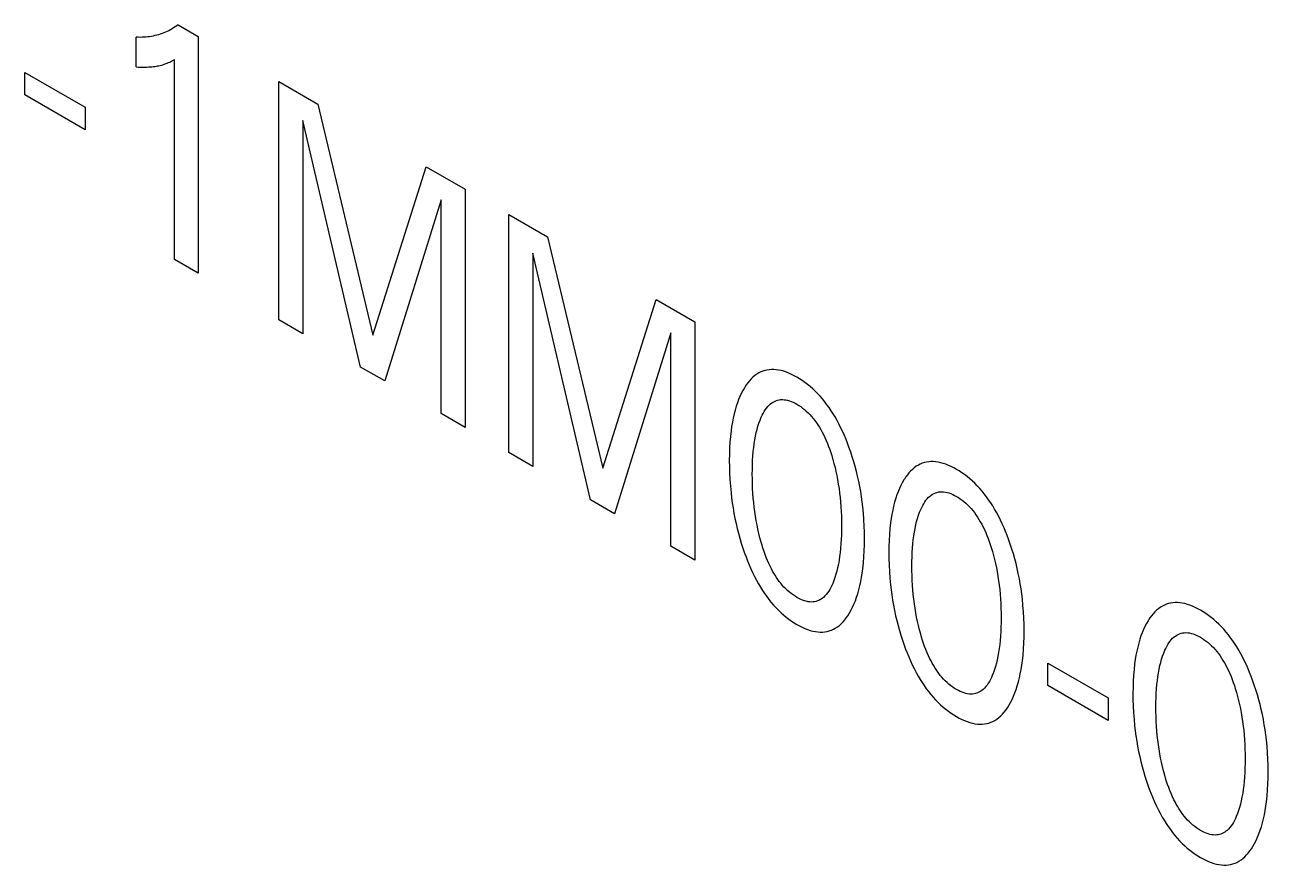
# Model space of a CAD drawing. Extents: x 0 to 420, y 0 to 297.
# Drawn here: x 166.68 to 173.93, y 131.8 to 136.7 of the extents above; entities that cross this region are included whole.
import ezdxf

# ---------------------------------------------------------------- set-up
doc = ezdxf.new("R2010")
doc.units = 0
doc.header["$LTSCALE"] = 23.1
doc.layers.add('40000_ISO', color=7, linetype='CONTINUOUS')

msp = doc.modelspace()

# ---------------------------------------------------------------- linework, layer by layer
at = {"layer": '40000_ISO', "color": 7, "linetype": 'CONTINUOUS'}
for p, q in [((167.4793, 136.6445), (167.4693, 136.641)), ((167.4892, 136.6482), (167.4793, 136.6445)), ((167.4989, 136.6522), (167.4892, 136.6482)), ((167.5088, 136.6566), (167.4989, 136.6522)), ((167.5186, 136.6613), (167.5088, 136.6566)), ((167.5282, 136.6663), (167.5186, 136.6613)), ((167.5376, 136.6715), (167.5282, 136.6663)), ((167.5469, 136.677), (167.5376, 136.6715)), ((167.556, 136.6828), (167.5469, 136.677)), ((167.565, 136.6889), (167.556, 136.6828)), ((167.5737, 136.6952), (167.565, 136.6889)), ((167.5737, 136.6952), (167.6896, 136.6283)), ((167.329, 136.4499), (167.329, 136.6231)), ((167.3404, 136.6226), (167.329, 136.6231)), ((167.3518, 136.6225), (167.3404, 136.6226)), ((167.363, 136.6227), (167.3518, 136.6225)), ((167.3741, 136.6232), (167.363, 136.6227)), ((167.3851, 136.624), (167.3741, 136.6232)), ((167.3959, 136.6251), (167.3851, 136.624)), ((167.4067, 136.6264), (167.3959, 136.6251)), ((167.4173, 136.6281), (167.4067, 136.6264)), ((167.428, 136.6301), (167.4173, 136.6281)), ((167.4385, 136.6324), (167.428, 136.6301)), ((167.4489, 136.635), (167.4385, 136.6324)), ((167.4592, 136.6379), (167.4489, 136.635)), ((167.4693, 136.641), (167.4592, 136.6379)), ((167.6896, 136.6283), (167.6896, 135.2481)), ((167.329, 136.4499), (167.3417, 136.4494)), ((167.3417, 136.4494), (167.3543, 136.4491)), ((167.3543, 136.4491), (167.3668, 136.449)), ((167.3668, 136.449), (167.3793, 136.4491)), ((167.3793, 136.4491), (167.3917, 136.4494)), ((167.3917, 136.4494), (167.4009, 136.4499)), ((167.4009, 136.4499), (167.4101, 136.4504)), ((167.4101, 136.4504), (167.4191, 136.4512)), ((167.4191, 136.4512), (167.4281, 136.4521)), ((167.4281, 136.4521), (167.437, 136.4533)), ((167.437, 136.4533), (167.4458, 136.4546)), ((167.4458, 136.4546), (167.4536, 136.456)), ((167.4536, 136.456), (167.4613, 136.4575)), ((167.4613, 136.4575), (167.4689, 136.4592)), ((167.4689, 136.4592), (167.4764, 136.4611)), ((167.4764, 136.4611), (167.4838, 136.4632)), ((167.4838, 136.4632), (167.4912, 136.4655)), ((167.4912, 136.4655), (167.4976, 136.4676)), ((167.4976, 136.4676), (167.504, 136.4699)), ((167.504, 136.4699), (167.5103, 136.4724)), ((167.5103, 136.4724), (167.5172, 136.4753)), ((167.5172, 136.4753), (167.524, 136.4783)), ((167.524, 136.4783), (167.5308, 136.4815)), ((167.5308, 136.4815), (167.5382, 136.4852)), ((167.5382, 136.4852), (167.5455, 136.489)), ((167.5455, 136.489), (167.5527, 136.4929)), ((167.5527, 135.3272), (167.5527, 136.4929)), ((166.6801, 136.2874), (166.6801, 136.4182)), ((166.6801, 136.4182), (167.0321, 136.215)), ((168.1603, 134.9764), (168.1603, 136.3644)), ((168.1603, 136.3644), (168.387, 136.2336)), ((167.0321, 136.0842), (166.6801, 136.2874)), ((167.0321, 136.215), (167.0321, 136.0842)), ((168.387, 136.2336), (168.7078, 134.8866)), ((168.6368, 134.7013), (168.3001, 136.1382)), ((168.3001, 136.1382), (168.3001, 134.8957)), ((168.7078, 134.8866), (169.0184, 135.869)), ((169.0184, 135.869), (169.2451, 135.7382)), ((169.2451, 135.7382), (169.2451, 134.3501)), ((169.1053, 135.6752), (168.7773, 134.6202)), ((169.1053, 134.4308), (169.1053, 135.6752)), ((169.5, 134.2029), (169.5, 135.591)), ((169.5, 135.591), (169.7266, 135.4601)), ((169.7266, 135.4601), (170.0474, 134.1131)), ((169.9765, 133.9278), (169.6397, 135.3647)), ((169.6397, 135.3647), (169.6397, 134.1223)), ((167.6896, 135.2481), (167.5527, 135.3272)), ((170.0474, 134.1131), (170.3581, 135.0956)), ((170.3581, 135.0956), (170.5848, 134.9647)), ((168.3001, 134.8957), (168.1603, 134.9764)), ((170.5848, 134.9647), (170.5848, 133.5767)), ((170.445, 134.9018), (170.117, 133.8467)), ((170.445, 133.6574), (170.445, 134.9018)), ((168.7773, 134.6202), (168.6368, 134.7013)), ((171.0308, 134.6872), (171.0175, 134.6862)), ((171.0444, 134.6872), (171.0308, 134.6872)), ((171.0584, 134.6862), (171.0444, 134.6872)), ((170.9024, 134.6215), (170.8931, 134.61)), ((170.9123, 134.6323), (170.9024, 134.6215)), ((170.9226, 134.6424), (170.9123, 134.6323)), ((170.9336, 134.6516), (170.9226, 134.6424)), ((170.9451, 134.6599), (170.9336, 134.6516)), ((170.9572, 134.6672), (170.9451, 134.6599)), ((170.9684, 134.6727), (170.9572, 134.6672)), ((170.98, 134.6774), (170.9684, 134.6727)), ((170.9921, 134.6813), (170.98, 134.6774)), ((171.0046, 134.6842), (170.9921, 134.6813)), ((171.0175, 134.6862), (171.0046, 134.6842)), ((171.0728, 134.684), (171.0584, 134.6862)), ((171.0875, 134.6809), (171.0728, 134.684)), ((171.1024, 134.6767), (171.0875, 134.6809)), ((171.1176, 134.6715), (171.1024, 134.6767)), ((171.1329, 134.6654), (171.1176, 134.6715)), ((171.1483, 134.6585), (171.1329, 134.6654)), ((171.1638, 134.6507), (171.1483, 134.6585)), ((171.1793, 134.6421), (171.1638, 134.6507)), ((171.1948, 134.6328), (171.1793, 134.6421)), ((171.2104, 134.6227), (171.1948, 134.6328)), ((171.2258, 134.6118), (171.2104, 134.6227)), ((170.8549, 134.5475), (170.8467, 134.5298)), ((170.8637, 134.5645), (170.8549, 134.5475)), ((170.8732, 134.5808), (170.8637, 134.5645)), ((170.8759, 134.5851), (170.8732, 134.5808)), ((170.8842, 134.5978), (170.8759, 134.5851)), ((170.8931, 134.61), (170.8842, 134.5978)), ((171.2411, 134.6002), (171.2258, 134.6118)), ((171.2563, 134.5879), (171.2411, 134.6002)), ((171.2713, 134.5748), (171.2563, 134.5879)), ((171.2861, 134.5609), (171.2713, 134.5748)), ((171.3005, 134.5463), (171.2861, 134.5609)), ((171.3145, 134.5313), (171.3005, 134.5463)), ((170.8256, 134.4734), (170.8189, 134.451)), ((170.8321, 134.4928), (170.8256, 134.4734)), ((170.8391, 134.5116), (170.8321, 134.4928)), ((170.8467, 134.5298), (170.8391, 134.5116)), ((171.0016, 134.4619), (171.0089, 134.4709)), ((171.0089, 134.4709), (171.0167, 134.4792)), ((171.0167, 134.4792), (171.0251, 134.4867)), ((171.0251, 134.4867), (171.0325, 134.4924)), ((171.0325, 134.4924), (171.0402, 134.4974)), ((171.0402, 134.4974), (171.0484, 134.5017)), ((171.0484, 134.5017), (171.0569, 134.5054)), ((171.0569, 134.5054), (171.0657, 134.5083)), ((171.0657, 134.5083), (171.0749, 134.5104)), ((171.0749, 134.5104), (171.0845, 134.5116)), ((171.0845, 134.5116), (171.0944, 134.512)), ((171.0944, 134.512), (171.1043, 134.5114)), ((171.1043, 134.5114), (171.1145, 134.51)), ((171.1145, 134.51), (171.125, 134.5077)), ((171.125, 134.5077), (171.1356, 134.5046)), ((171.1356, 134.5046), (171.1464, 134.5007)), ((171.1464, 134.5007), (171.1573, 134.4961)), ((171.1573, 134.4961), (171.1683, 134.4908)), ((171.1683, 134.4908), (171.1793, 134.4847)), ((171.1793, 134.4847), (171.1903, 134.478)), ((171.1903, 134.478), (171.2013, 134.4707)), ((171.2013, 134.4707), (171.2122, 134.4627)), ((171.3281, 134.5155), (171.3145, 134.5313)), ((171.3414, 134.4992), (171.3281, 134.5155)), ((171.3543, 134.4823), (171.3414, 134.4992)), ((171.3668, 134.4649), (171.3543, 134.4823)), ((169.2451, 134.3501), (169.1053, 134.4308)), ((170.8077, 134.4044), (170.803, 134.3804)), ((170.813, 134.428), (170.8077, 134.4044)), ((170.8189, 134.451), (170.813, 134.428)), ((170.9645, 134.3922), (170.9715, 134.409)), ((170.9715, 134.409), (170.9767, 134.4204)), ((170.9767, 134.4204), (170.9823, 134.4315)), ((170.9823, 134.4315), (170.9883, 134.4421)), ((170.9883, 134.4421), (170.9947, 134.4523)), ((170.9947, 134.4523), (171.0016, 134.4619)), ((171.2122, 134.4627), (171.223, 134.4542)), ((171.223, 134.4542), (171.2336, 134.445)), ((171.2336, 134.445), (171.244, 134.4352)), ((171.244, 134.4352), (171.2542, 134.4249)), ((171.2542, 134.4249), (171.2642, 134.414)), ((171.2642, 134.414), (171.2741, 134.4022)), ((171.2741, 134.4022), (171.2836, 134.3899)), ((171.3789, 134.4472), (171.3668, 134.4649)), ((171.3905, 134.429), (171.3789, 134.4472)), ((171.4017, 134.4106), (171.3905, 134.429)), ((171.4138, 134.3893), (171.4017, 134.4106)), ((170.7954, 134.3308), (170.7917, 134.2973)), ((170.7989, 134.3558), (170.7954, 134.3308)), ((170.803, 134.3804), (170.7989, 134.3558)), ((170.9425, 134.3195), (170.9472, 134.3384)), ((170.9472, 134.3384), (170.9524, 134.3569)), ((170.9524, 134.3569), (170.9582, 134.3748)), ((170.9582, 134.3748), (170.9645, 134.3922)), ((171.2836, 134.3899), (171.2928, 134.3772)), ((171.2928, 134.3772), (171.3017, 134.364)), ((171.3017, 134.364), (171.3102, 134.3506)), ((171.3102, 134.3506), (171.3183, 134.3368)), ((171.3183, 134.3368), (171.3261, 134.3228)), ((171.4253, 134.3677), (171.4138, 134.3893)), ((171.4361, 134.3459), (171.4253, 134.3677)), ((171.4465, 134.3239), (171.4361, 134.3459)), ((170.7888, 134.2631), (170.7869, 134.2283)), ((170.7917, 134.2973), (170.7888, 134.2631)), ((170.9275, 134.2321), (170.9305, 134.2546)), ((170.9305, 134.2546), (170.9339, 134.2767)), ((170.9339, 134.2767), (170.9379, 134.2984)), ((170.9379, 134.2984), (170.9425, 134.3195)), ((171.3261, 134.3228), (171.3334, 134.3087)), ((171.3334, 134.3087), (171.3418, 134.2915)), ((171.3418, 134.2915), (171.3497, 134.2741)), ((171.3497, 134.2741), (171.357, 134.2567)), ((171.357, 134.2567), (171.3639, 134.2392)), ((171.4563, 134.3017), (171.4465, 134.3239)), ((171.4655, 134.2795), (171.4563, 134.3017)), ((171.4744, 134.2571), (171.4655, 134.2795)), ((171.4827, 134.2348), (171.4744, 134.2571)), ((169.6397, 134.1223), (169.5, 134.2029)), ((170.7857, 134.1931), (170.7853, 134.1573)), ((170.7869, 134.2283), (170.7857, 134.1931)), ((170.9213, 134.1577), (170.9229, 134.1836)), ((170.9229, 134.1836), (170.9251, 134.2092)), ((170.9251, 134.2092), (170.9275, 134.2321)), ((171.3639, 134.2392), (171.3703, 134.2216)), ((171.3703, 134.2216), (171.3762, 134.2041)), ((171.3762, 134.2041), (171.3819, 134.1865)), ((171.3819, 134.1865), (171.3871, 134.169)), ((171.4927, 134.2063), (171.4827, 134.2348)), ((171.5021, 134.1779), (171.4927, 134.2063)), ((170.7853, 134.1573), (170.7857, 134.1206)), ((170.7857, 134.1206), (170.7868, 134.0834)), ((170.9195, 134.1049), (170.9202, 134.1314)), ((170.9202, 134.1314), (170.9213, 134.1577)), ((171.3871, 134.169), (171.3887, 134.1634)), ((171.3887, 134.1634), (171.3952, 134.1397)), ((171.3952, 134.1397), (171.4012, 134.1161)), ((171.4012, 134.1161), (171.4067, 134.0927)), ((171.5108, 134.1495), (171.5021, 134.1779)), ((171.5188, 134.1212), (171.5108, 134.1495)), ((171.5262, 134.0931), (171.5188, 134.1212)), ((171.8634, 134.1147), (171.8524, 134.1055)), ((171.8749, 134.123), (171.8634, 134.1147)), ((171.887, 134.1303), (171.8749, 134.123)), ((171.8982, 134.1359), (171.887, 134.1303)), ((171.9098, 134.1406), (171.8982, 134.1359)), ((171.9219, 134.1444), (171.9098, 134.1406)), ((171.9344, 134.1474), (171.9219, 134.1444)), ((171.9473, 134.1494), (171.9344, 134.1474)), ((171.9606, 134.1504), (171.9473, 134.1494)), ((171.9742, 134.1504), (171.9606, 134.1504)), ((171.9882, 134.1493), (171.9742, 134.1504)), ((172.0026, 134.1472), (171.9882, 134.1493)), ((172.0173, 134.144), (172.0026, 134.1472)), ((172.0323, 134.1399), (172.0173, 134.144)), ((172.0474, 134.1347), (172.0323, 134.1399)), ((172.0627, 134.1286), (172.0474, 134.1347)), ((172.0781, 134.1217), (172.0627, 134.1286)), ((172.0936, 134.1139), (172.0781, 134.1217)), ((172.1091, 134.1053), (172.0936, 134.1139)), ((170.7868, 134.0834), (170.7887, 134.0458)), ((170.7887, 134.0458), (170.7915, 134.0078)), ((170.9193, 134.078), (170.9195, 134.1049)), ((170.9195, 134.0506), (170.9193, 134.078)), ((170.9202, 134.0229), (170.9195, 134.0506)), ((171.4067, 134.0927), (171.4116, 134.0693)), ((171.4116, 134.0693), (171.4161, 134.0461)), ((171.4161, 134.0461), (171.4206, 134.0197)), ((171.533, 134.065), (171.5262, 134.0931)), ((171.5396, 134.0349), (171.533, 134.065)), ((171.5456, 134.0051), (171.5396, 134.0349)), ((171.803, 134.044), (171.7935, 134.0277)), ((171.8057, 134.0483), (171.803, 134.044)), ((171.8141, 134.061), (171.8057, 134.0483)), ((171.8229, 134.0732), (171.8141, 134.061)), ((171.8322, 134.0847), (171.8229, 134.0732)), ((171.8421, 134.0955), (171.8322, 134.0847)), ((171.8524, 134.1055), (171.8421, 134.0955)), ((172.1247, 134.096), (172.1091, 134.1053)), ((172.1402, 134.0859), (172.1247, 134.096)), ((172.1556, 134.075), (172.1402, 134.0859)), ((172.171, 134.0634), (172.1556, 134.075)), ((172.1861, 134.051), (172.171, 134.0634)), ((172.2011, 134.038), (172.1861, 134.051)), ((172.2159, 134.0241), (172.2011, 134.038)), ((170.7915, 134.0078), (170.7952, 133.9693)), ((170.7952, 133.9693), (170.7987, 133.9399)), ((170.9213, 133.9949), (170.9202, 134.0229)), ((170.9229, 133.9667), (170.9213, 133.9949)), ((170.925, 133.9382), (170.9229, 133.9667)), ((171.4206, 134.0197), (171.4246, 133.9934)), ((171.4246, 133.9934), (171.4281, 133.9673)), ((171.4281, 133.9673), (171.431, 133.9414)), ((171.5509, 133.9754), (171.5456, 134.0051)), ((171.5556, 133.9459), (171.5509, 133.9754)), ((171.7689, 133.9748), (171.7619, 133.956)), ((171.7765, 133.993), (171.7689, 133.9748)), ((171.7847, 134.0107), (171.7765, 133.993)), ((171.7935, 134.0277), (171.7847, 134.0107)), ((171.97, 133.9606), (171.9782, 133.9649)), ((171.9782, 133.9649), (171.9867, 133.9686)), ((171.9867, 133.9686), (171.9955, 133.9715)), ((171.9955, 133.9715), (172.0047, 133.9736)), ((172.0047, 133.9736), (172.0143, 133.9748)), ((172.0143, 133.9748), (172.0242, 133.9752)), ((172.0242, 133.9752), (172.0341, 133.9746)), ((172.0341, 133.9746), (172.0443, 133.9732)), ((172.0443, 133.9732), (172.0548, 133.9709)), ((172.0548, 133.9709), (172.0654, 133.9678)), ((172.0654, 133.9678), (172.0762, 133.9639)), ((172.0762, 133.9639), (172.0871, 133.9593)), ((172.2303, 134.0095), (172.2159, 134.0241)), ((172.2443, 133.9944), (172.2303, 134.0095)), ((172.2579, 133.9787), (172.2443, 133.9944)), ((172.2712, 133.9624), (172.2579, 133.9787)), ((172.2841, 133.9455), (172.2712, 133.9624)), ((170.117, 133.8467), (169.9765, 133.9278)), ((170.7987, 133.9399), (170.8027, 133.9102)), ((170.8027, 133.9102), (170.8073, 133.8803)), ((170.9274, 133.9122), (170.925, 133.9382)), ((170.9303, 133.8859), (170.9274, 133.9122)), ((171.431, 133.9414), (171.4335, 133.9157)), ((171.4335, 133.9157), (171.4356, 133.8877)), ((171.5597, 133.9166), (171.5556, 133.9459)), ((171.5632, 133.8875), (171.5597, 133.9166)), ((171.7428, 133.8912), (171.7375, 133.8676)), ((171.7488, 133.9142), (171.7428, 133.8912)), ((171.7554, 133.9366), (171.7488, 133.9142)), ((171.7619, 133.956), (171.7554, 133.9366)), ((171.9065, 133.8836), (171.9121, 133.8947)), ((171.9121, 133.8947), (171.9181, 133.9053)), ((171.9181, 133.9053), (171.9245, 133.9155)), ((171.9245, 133.9155), (171.9314, 133.9251)), ((171.9314, 133.9251), (171.9387, 133.9341)), ((171.9387, 133.9341), (171.9465, 133.9424)), ((171.9465, 133.9424), (171.9549, 133.9499)), ((171.9549, 133.9499), (171.9623, 133.9555)), ((171.9623, 133.9555), (171.97, 133.9606)), ((172.0871, 133.9593), (172.0981, 133.954)), ((172.0981, 133.954), (172.1091, 133.9479)), ((172.1091, 133.9479), (172.1201, 133.9412)), ((172.1201, 133.9412), (172.1311, 133.9339)), ((172.1311, 133.9339), (172.142, 133.9259)), ((172.142, 133.9259), (172.1528, 133.9174)), ((172.1528, 133.9174), (172.1634, 133.9082)), ((172.1634, 133.9082), (172.1738, 133.8984)), ((172.1738, 133.8984), (172.184, 133.8881)), ((172.2966, 133.9281), (172.2841, 133.9455)), ((172.3087, 133.9103), (172.2966, 133.9281)), ((172.3203, 133.8922), (172.3087, 133.9103)), ((172.3315, 133.8737), (172.3203, 133.8922)), ((170.8073, 133.8803), (170.8125, 133.8502)), ((170.8125, 133.8502), (170.8184, 133.82)), ((170.8184, 133.82), (170.8249, 133.7895)), ((170.9337, 133.8595), (170.9303, 133.8859)), ((170.9377, 133.8328), (170.9337, 133.8595)), ((170.9422, 133.806), (170.9377, 133.8328)), ((171.4356, 133.8877), (171.4372, 133.8598)), ((171.4372, 133.8598), (171.4384, 133.8323)), ((171.4384, 133.8323), (171.439, 133.8049)), ((171.5669, 133.8497), (171.5632, 133.8875)), ((171.5697, 133.8123), (171.5669, 133.8497)), ((171.7287, 133.819), (171.7252, 133.794)), ((171.7328, 133.8436), (171.7287, 133.819)), ((171.7375, 133.8676), (171.7328, 133.8436)), ((171.877, 133.8016), (171.8822, 133.82)), ((171.8822, 133.82), (171.888, 133.838)), ((171.888, 133.838), (171.8943, 133.8553)), ((171.8943, 133.8553), (171.9013, 133.8721)), ((171.9013, 133.8721), (171.9065, 133.8836)), ((172.184, 133.8881), (172.194, 133.8772)), ((172.194, 133.8772), (172.2039, 133.8654)), ((172.2039, 133.8654), (172.2134, 133.8531)), ((172.2134, 133.8531), (172.2227, 133.8404)), ((172.2227, 133.8404), (172.2315, 133.8272)), ((172.2315, 133.8272), (172.24, 133.8137)), ((172.3436, 133.8524), (172.3315, 133.8737)), ((172.3551, 133.8309), (172.3436, 133.8524)), ((172.366, 133.8091), (172.3551, 133.8309)), ((170.8249, 133.7895), (170.8316, 133.7612)), ((170.8316, 133.7612), (170.8389, 133.7327)), ((170.9468, 133.7814), (170.9422, 133.806)), ((170.9519, 133.7566), (170.9468, 133.7814)), ((170.9576, 133.7317), (170.9519, 133.7566)), ((171.4391, 133.7506), (171.4384, 133.7237)), ((171.439, 133.8049), (171.4393, 133.7778)), ((171.4393, 133.7778), (171.4391, 133.7506)), ((171.5717, 133.7752), (171.5697, 133.8123)), ((171.5728, 133.7387), (171.5717, 133.7752)), ((171.7215, 133.7605), (171.7186, 133.7263)), ((171.7252, 133.794), (171.7215, 133.7605)), ((171.8637, 133.7399), (171.8677, 133.7615)), ((171.8677, 133.7615), (171.8723, 133.7827)), ((171.8723, 133.7827), (171.877, 133.8016)), ((172.24, 133.8137), (172.2481, 133.8)), ((172.2481, 133.8), (172.2559, 133.786)), ((172.2559, 133.786), (172.2633, 133.7719)), ((172.2633, 133.7719), (172.2717, 133.7547)), ((172.2717, 133.7547), (172.2795, 133.7373)), ((172.3763, 133.7871), (172.366, 133.8091)), ((172.3861, 133.7649), (172.3763, 133.7871)), ((172.3954, 133.7427), (172.3861, 133.7649)), ((170.8389, 133.7327), (170.8468, 133.7041)), ((170.8468, 133.7041), (170.8553, 133.6755)), ((170.8553, 133.6755), (170.8645, 133.6468)), ((170.9639, 133.7066), (170.9576, 133.7317)), ((170.9707, 133.6814), (170.9639, 133.7066)), ((170.976, 133.6635), (170.9707, 133.6814)), ((171.4373, 133.697), (171.4357, 133.6706)), ((171.4384, 133.7237), (171.4373, 133.697)), ((171.5732, 133.7025), (171.5728, 133.7387)), ((171.5729, 133.6662), (171.5732, 133.7025)), ((171.7167, 133.6915), (171.7155, 133.6563)), ((171.7186, 133.7263), (171.7167, 133.6915)), ((171.8528, 133.6468), (171.8549, 133.6724)), ((171.8549, 133.6724), (171.8574, 133.6953)), ((171.8574, 133.6953), (171.8603, 133.7178)), ((171.8603, 133.7178), (171.8637, 133.7399)), ((172.2795, 133.7373), (172.2868, 133.7199)), ((172.2868, 133.7199), (172.2937, 133.7024)), ((172.2937, 133.7024), (172.3001, 133.6848)), ((172.3001, 133.6848), (172.3061, 133.6672)), ((172.4042, 133.7203), (172.3954, 133.7427)), ((172.4125, 133.698), (172.4042, 133.7203)), ((172.4225, 133.6695), (172.4125, 133.698)), ((170.5848, 133.5767), (170.445, 133.6574)), ((170.8645, 133.6468), (170.8744, 133.618)), ((170.8744, 133.618), (170.8828, 133.5951)), ((170.9816, 133.6456), (170.976, 133.6635)), ((170.9875, 133.6276), (170.9816, 133.6456)), ((170.9939, 133.6096), (170.9875, 133.6276)), ((171.0008, 133.5917), (170.9939, 133.6096)), ((171.4311, 133.6214), (171.4282, 133.5985)), ((171.4335, 133.6446), (171.4311, 133.6214)), ((171.4357, 133.6706), (171.4335, 133.6446)), ((171.5698, 133.5951), (171.5718, 133.6304)), ((171.5718, 133.6304), (171.5729, 133.6662)), ((171.7155, 133.6563), (171.7152, 133.6205)), ((171.7152, 133.6205), (171.7155, 133.5838)), ((171.85, 133.5946), (171.8511, 133.6209)), ((171.8511, 133.6209), (171.8528, 133.6468)), ((172.3061, 133.6672), (172.3117, 133.6497)), ((172.3117, 133.6497), (172.3169, 133.6322)), ((172.3169, 133.6322), (172.3185, 133.6266)), ((172.3185, 133.6266), (172.325, 133.6029)), ((172.325, 133.6029), (172.331, 133.5793)), ((172.4319, 133.6411), (172.4225, 133.6695)), ((172.4406, 133.6127), (172.4319, 133.6411)), ((172.4486, 133.5844), (172.4406, 133.6127)), ((170.8828, 133.5951), (170.8916, 133.5722)), ((170.8916, 133.5722), (170.9009, 133.5494)), ((170.9009, 133.5494), (170.9107, 133.5266)), ((171.0081, 133.5738), (171.0008, 133.5917)), ((171.016, 133.556), (171.0081, 133.5738)), ((171.0245, 133.5383), (171.016, 133.556)), ((171.031, 133.5256), (171.0245, 133.5383)), ((171.4164, 133.5322), (171.4118, 133.5129)), ((171.4209, 133.5538), (171.4164, 133.5322)), ((171.4248, 133.5759), (171.4209, 133.5538)), ((171.4282, 133.5985), (171.4248, 133.5759)), ((171.5633, 133.5263), (171.567, 133.5604)), ((171.567, 133.5604), (171.5698, 133.5951)), ((171.7155, 133.5838), (171.7166, 133.5466)), ((171.7166, 133.5466), (171.7186, 133.509)), ((171.8491, 133.5412), (171.8493, 133.568)), ((171.8493, 133.5138), (171.8491, 133.5412)), ((171.8493, 133.568), (171.85, 133.5946)), ((172.331, 133.5793), (172.3365, 133.5559)), ((172.3365, 133.5559), (172.3414, 133.5325)), ((172.3414, 133.5325), (172.3459, 133.5093)), ((172.456, 133.5562), (172.4486, 133.5844)), ((172.4628, 133.5282), (172.456, 133.5562)), ((172.4694, 133.4981), (172.4628, 133.5282)), ((170.9107, 133.5266), (170.9211, 133.5041)), ((170.9211, 133.5041), (170.9321, 133.4817)), ((170.9321, 133.4817), (170.9437, 133.4595)), ((170.9437, 133.4595), (170.9559, 133.4376)), ((171.0378, 133.5129), (171.031, 133.5256)), ((171.045, 133.5004), (171.0378, 133.5129)), ((171.0524, 133.4881), (171.045, 133.5004)), ((171.0601, 133.476), (171.0524, 133.4881)), ((171.0682, 133.4642), (171.0601, 133.476)), ((171.0765, 133.4527), (171.0682, 133.4642)), ((171.3947, 133.4579), (171.3878, 133.4406)), ((171.401, 133.4757), (171.3947, 133.4579)), ((171.4066, 133.4941), (171.401, 133.4757)), ((171.4118, 133.5129), (171.4066, 133.4941)), ((171.5513, 133.4513), (171.5559, 133.4758)), ((171.5559, 133.4758), (171.5599, 133.5008)), ((171.5599, 133.5008), (171.5633, 133.5263)), ((171.7186, 133.509), (171.7213, 133.4709)), ((171.7213, 133.4709), (171.7251, 133.4325)), ((171.85, 133.486), (171.8493, 133.5138)), ((171.8511, 133.4581), (171.85, 133.486)), ((171.8527, 133.4299), (171.8511, 133.4581)), ((172.3459, 133.5093), (172.3505, 133.4828)), ((172.3505, 133.4828), (172.3544, 133.4566)), ((172.3544, 133.4566), (172.3579, 133.4305)), ((172.4754, 133.4682), (172.4694, 133.4981)), ((172.4807, 133.4385), (172.4754, 133.4682)), ((170.9559, 133.4376), (170.9671, 133.4188)), ((170.9671, 133.4188), (170.9788, 133.4002)), ((170.9788, 133.4002), (170.9909, 133.3821)), ((171.0851, 133.4416), (171.0765, 133.4527)), ((171.094, 133.431), (171.0851, 133.4416)), ((171.1039, 133.4199), (171.094, 133.431)), ((171.1142, 133.4095), (171.1039, 133.4199)), ((171.1247, 133.3995), (171.1142, 133.4095)), ((171.1353, 133.3902), (171.1247, 133.3995)), ((171.1462, 133.3815), (171.1353, 133.3902)), ((171.3578, 133.3856), (171.3504, 133.3762)), ((171.3646, 133.3956), (171.3578, 133.3856)), ((171.371, 133.4062), (171.3646, 133.3956)), ((171.377, 133.4172), (171.371, 133.4062)), ((171.3826, 133.4287), (171.377, 133.4172)), ((171.3878, 133.4406), (171.3826, 133.4287)), ((171.5336, 133.3808), (171.5402, 133.4037)), ((171.5402, 133.4037), (171.546, 133.4272)), ((171.546, 133.4272), (171.5513, 133.4513)), ((171.7251, 133.4325), (171.7285, 133.4031)), ((171.7285, 133.4031), (171.7325, 133.3734)), ((171.8548, 133.4014), (171.8527, 133.4299)), ((171.8572, 133.3754), (171.8548, 133.4014)), ((172.3579, 133.4305), (172.3608, 133.4046)), ((172.3608, 133.4046), (172.3633, 133.3789)), ((172.4854, 133.409), (172.4807, 133.4385)), ((172.4895, 133.3798), (172.4854, 133.409)), ((170.9909, 133.3821), (171.0034, 133.3643)), ((171.0034, 133.3643), (171.0164, 133.3471)), ((171.0164, 133.3471), (171.0297, 133.3304)), ((171.0297, 133.3304), (171.0435, 133.3143)), ((171.0435, 133.3143), (171.0575, 133.2989)), ((171.1572, 133.3735), (171.1462, 133.3815)), ((171.1682, 133.3661), (171.1572, 133.3735)), ((171.1793, 133.3593), (171.1682, 133.3661)), ((171.1904, 133.3533), (171.1793, 133.3593)), ((171.2014, 133.3479), (171.1904, 133.3533)), ((171.2124, 133.3433), (171.2014, 133.3479)), ((171.2232, 133.3395), (171.2124, 133.3433)), ((171.2339, 133.3365), (171.2232, 133.3395)), ((171.2444, 133.3343), (171.2339, 133.3365)), ((171.2546, 133.3329), (171.2444, 133.3343)), ((171.2646, 133.3325), (171.2546, 133.3329)), ((171.2735, 133.3329), (171.2646, 133.3325)), ((171.2821, 133.334), (171.2735, 133.3329)), ((171.2904, 133.3359), (171.2821, 133.334)), ((171.2984, 133.3384), (171.2904, 133.3359)), ((171.3062, 133.3415), (171.2984, 133.3384)), ((171.3136, 133.3453), (171.3062, 133.3415)), ((171.3207, 133.3495), (171.3136, 133.3453)), ((171.3276, 133.3543), (171.3207, 133.3495)), ((171.3341, 133.3596), (171.3276, 133.3543)), ((171.3425, 133.3675), (171.3341, 133.3596)), ((171.3504, 133.3762), (171.3425, 133.3675)), ((171.5032, 133.3016), (171.5118, 133.3204)), ((171.5118, 133.3204), (171.5197, 133.34)), ((171.5197, 133.34), (171.527, 133.3601)), ((171.527, 133.3601), (171.5336, 133.3808)), ((171.7325, 133.3734), (171.7371, 133.3435)), ((171.7371, 133.3435), (171.7423, 133.3134)), ((171.7423, 133.3134), (171.7482, 133.2832)), ((171.8601, 133.3491), (171.8572, 133.3754)), ((171.8635, 133.3227), (171.8601, 133.3491)), ((171.8675, 133.296), (171.8635, 133.3227)), ((172.3633, 133.3789), (172.3654, 133.3508)), ((172.3654, 133.3508), (172.3671, 133.323)), ((172.3671, 133.323), (172.3682, 133.2954)), ((172.493, 133.3507), (172.4895, 133.3798)), ((172.4967, 133.3129), (172.493, 133.3507)), ((172.4995, 133.2754), (172.4967, 133.3129)), ((173.3204, 133.3148), (173.3092, 133.3092)), ((173.3321, 133.3195), (173.3204, 133.3148)), ((173.3441, 133.3233), (173.3321, 133.3195)), ((173.3566, 133.3263), (173.3441, 133.3233)), ((173.3695, 133.3282), (173.3566, 133.3263)), ((173.3828, 133.3293), (173.3695, 133.3282)), ((173.3964, 133.3293), (173.3828, 133.3293)), ((173.4104, 133.3282), (173.3964, 133.3293)), ((173.4248, 133.3261), (173.4104, 133.3282)), ((173.4395, 133.3229), (173.4248, 133.3261)), ((173.4545, 133.3188), (173.4395, 133.3229)), ((173.4696, 133.3136), (173.4545, 133.3188)), ((173.4849, 133.3075), (173.4696, 133.3136)), ((171.0575, 133.2989), (171.072, 133.2841)), ((171.072, 133.2841), (171.0868, 133.2701)), ((171.0868, 133.2701), (171.1019, 133.2568)), ((171.1019, 133.2568), (171.1171, 133.2443)), ((171.1171, 133.2443), (171.1325, 133.2326)), ((171.4578, 133.2279), (171.4671, 133.24)), ((171.4671, 133.24), (171.4758, 133.2527)), ((171.4758, 133.2527), (171.4842, 133.266)), ((171.4842, 133.266), (171.494, 133.2834)), ((171.494, 133.2834), (171.5032, 133.3016)), ((171.7482, 133.2832), (171.7547, 133.2527)), ((171.7547, 133.2527), (171.7614, 133.2244)), ((171.872, 133.2692), (171.8675, 133.296)), ((171.8766, 133.2446), (171.872, 133.2692)), ((171.8817, 133.2198), (171.8766, 133.2446)), ((172.3682, 133.2954), (172.3688, 133.2681)), ((172.3688, 133.2681), (172.3691, 133.241)), ((172.3691, 133.241), (172.3689, 133.2138)), ((172.5015, 133.2384), (172.4995, 133.2754)), ((172.5026, 133.2018), (172.5015, 133.2384)), ((173.2363, 133.2399), (173.2279, 133.2272)), ((173.2451, 133.2521), (173.2363, 133.2399)), ((173.2544, 133.2636), (173.2451, 133.2521)), ((173.2643, 133.2744), (173.2544, 133.2636)), ((173.2747, 133.2844), (173.2643, 133.2744)), ((173.2856, 133.2936), (173.2747, 133.2844)), ((173.2971, 133.3019), (173.2856, 133.2936)), ((173.3092, 133.3092), (173.2971, 133.3019)), ((173.5003, 133.3006), (173.4849, 133.3075)), ((173.5158, 133.2928), (173.5003, 133.3006)), ((173.5313, 133.2842), (173.5158, 133.2928)), ((173.5469, 133.2749), (173.5313, 133.2842)), ((173.5624, 133.2648), (173.5469, 133.2749)), ((173.5779, 133.2539), (173.5624, 133.2648)), ((173.5932, 133.2423), (173.5779, 133.2539)), ((173.6084, 133.2299), (173.5932, 133.2423)), ((171.1325, 133.2326), (171.148, 133.2216)), ((171.148, 133.2216), (171.1636, 133.2114)), ((171.1636, 133.2114), (171.1793, 133.2019)), ((171.1793, 133.2019), (171.195, 133.1933)), ((171.195, 133.1933), (171.2106, 133.1854)), ((171.2106, 133.1854), (171.2262, 133.1784)), ((171.2262, 133.1784), (171.2416, 133.1724)), ((171.2416, 133.1724), (171.2569, 133.1673)), ((171.2569, 133.1673), (171.272, 133.1632)), ((171.368, 133.1643), (171.3802, 133.1685)), ((171.3802, 133.1685), (171.3918, 133.1736)), ((171.3918, 133.1736), (171.403, 133.1795)), ((171.403, 133.1795), (171.4152, 133.1873)), ((171.4152, 133.1873), (171.4267, 133.1961)), ((171.4267, 133.1961), (171.4376, 133.2059)), ((171.4376, 133.2059), (171.448, 133.2165)), ((171.448, 133.2165), (171.4578, 133.2279)), ((171.7614, 133.2244), (171.7687, 133.1959)), ((171.7687, 133.1959), (171.7766, 133.1673)), ((171.7766, 133.1673), (171.7851, 133.1387)), ((171.8874, 133.1948), (171.8817, 133.2198)), ((171.8937, 133.1698), (171.8874, 133.1948)), ((171.9005, 133.1446), (171.8937, 133.1698)), ((172.3682, 133.1868), (172.3671, 133.1602)), ((172.3689, 133.2138), (172.3682, 133.1868)), ((172.503, 133.1657), (172.5026, 133.2018)), ((172.5027, 133.1294), (172.503, 133.1657)), ((173.1987, 133.1719), (173.1911, 133.1537)), ((173.2069, 133.1896), (173.1987, 133.1719)), ((173.2158, 133.2065), (173.2069, 133.1896)), ((173.2252, 133.2229), (173.2158, 133.2065)), ((173.2279, 133.2272), (173.2252, 133.2229)), ((173.6233, 133.2168), (173.6084, 133.2299)), ((173.6381, 133.203), (173.6233, 133.2168)), ((173.6526, 133.1884), (173.6381, 133.203)), ((173.6665, 133.1733), (173.6526, 133.1884)), ((173.6802, 133.1576), (173.6665, 133.1733)), ((171.272, 133.1632), (171.2868, 133.1601)), ((171.2868, 133.1601), (171.3013, 133.1581)), ((171.3013, 133.1581), (171.3154, 133.1573)), ((171.3154, 133.1573), (171.3292, 133.1575)), ((171.3292, 133.1575), (171.3425, 133.1588)), ((171.3425, 133.1588), (171.3555, 133.1611)), ((171.3555, 133.1611), (171.368, 133.1643)), ((171.7851, 133.1387), (171.7943, 133.1099)), ((171.7943, 133.1099), (171.8042, 133.0812)), ((171.9058, 133.1267), (171.9005, 133.1446)), ((171.9114, 133.1087), (171.9058, 133.1267)), ((171.9173, 133.0908), (171.9114, 133.1087)), ((172.3633, 133.1078), (172.3609, 133.0846)), ((172.3655, 133.1338), (172.3633, 133.1078)), ((172.3671, 133.1602), (172.3655, 133.1338)), ((172.4996, 133.0583), (172.5016, 133.0936)), ((172.5016, 133.0936), (172.5027, 133.1294)), ((173.171, 133.0931), (173.165, 133.0701)), ((173.1776, 133.1155), (173.171, 133.0931)), ((173.1841, 133.1348), (173.1776, 133.1155)), ((173.1911, 133.1537), (173.1841, 133.1348)), ((173.3403, 133.0842), (173.3467, 133.0944)), ((173.3467, 133.0944), (173.3536, 133.104)), ((173.3536, 133.104), (173.3609, 133.113)), ((173.3609, 133.113), (173.3688, 133.1213)), ((173.3688, 133.1213), (173.3772, 133.1288)), ((173.3772, 133.1288), (173.3845, 133.1344)), ((173.3845, 133.1344), (173.3923, 133.1394)), ((173.3923, 133.1394), (173.4004, 133.1438)), ((173.4004, 133.1438), (173.4089, 133.1475)), ((173.4089, 133.1475), (173.4178, 133.1504)), ((173.4178, 133.1504), (173.427, 133.1525)), ((173.427, 133.1525), (173.4365, 133.1537)), ((173.4365, 133.1537), (173.4464, 133.1541)), ((173.4464, 133.1541), (173.4564, 133.1535)), ((173.4564, 133.1535), (173.4666, 133.1521)), ((173.4666, 133.1521), (173.477, 133.1498)), ((173.477, 133.1498), (173.4876, 133.1467)), ((173.4876, 133.1467), (173.4984, 133.1428)), ((173.4984, 133.1428), (173.5093, 133.1382)), ((173.5093, 133.1382), (173.5203, 133.1328)), ((173.5203, 133.1328), (173.5313, 133.1268)), ((173.5313, 133.1268), (173.5423, 133.1201)), ((173.5423, 133.1201), (173.5533, 133.1128)), ((173.5533, 133.1128), (173.5642, 133.1048)), ((173.5642, 133.1048), (173.575, 133.0963)), ((173.575, 133.0963), (173.5856, 133.0871)), ((173.6934, 133.1413), (173.6802, 133.1576)), ((173.7063, 133.1244), (173.6934, 133.1413)), ((173.7188, 133.107), (173.7063, 133.1244)), ((173.7309, 133.0892), (173.7188, 133.107)), ((171.8042, 133.0812), (171.8126, 133.0583)), ((171.8126, 133.0583), (171.8214, 133.0354)), ((171.8214, 133.0354), (171.8307, 133.0126)), ((171.9237, 133.0728), (171.9173, 133.0908)), ((171.9306, 133.0549), (171.9237, 133.0728)), ((171.9379, 133.037), (171.9306, 133.0549)), ((171.9458, 133.0192), (171.9379, 133.037)), ((172.3546, 133.0391), (172.3507, 133.017)), ((172.358, 133.0617), (172.3546, 133.0391)), ((172.3609, 133.0846), (172.358, 133.0617)), ((172.4931, 132.9895), (172.4968, 133.0236)), ((172.4968, 133.0236), (172.4996, 133.0583)), ((173.155, 133.0224), (173.1509, 132.9979)), ((173.1597, 133.0465), (173.155, 133.0224)), ((173.165, 133.0701), (173.1597, 133.0465)), ((173.3102, 133.0169), (173.3165, 133.0342)), ((173.3165, 133.0342), (173.3235, 133.051)), ((173.3235, 133.051), (173.3287, 133.0625)), ((173.3287, 133.0625), (173.3344, 133.0736)), ((173.3344, 133.0736), (173.3403, 133.0842)), ((173.5856, 133.0871), (173.5961, 133.0773)), ((173.5961, 133.0773), (173.6063, 133.067)), ((173.6063, 133.067), (173.6162, 133.0561)), ((173.6162, 133.0561), (173.6261, 133.0443)), ((173.6261, 133.0443), (173.6357, 133.032)), ((173.6357, 133.032), (173.6449, 133.0193)), ((173.7426, 133.0711), (173.7309, 133.0892)), ((173.7537, 133.0526), (173.7426, 133.0711)), ((173.7658, 133.0313), (173.7537, 133.0526)), ((173.7773, 133.0098), (173.7658, 133.0313)), ((171.8307, 133.0126), (171.8406, 132.9898)), ((171.8406, 132.9898), (171.8509, 132.9673)), ((171.8509, 132.9673), (171.8619, 132.9449)), ((171.9543, 133.0015), (171.9458, 133.0192)), ((171.9608, 132.9888), (171.9543, 133.0015)), ((171.9676, 132.9761), (171.9608, 132.9888)), ((171.9748, 132.9636), (171.9676, 132.9761)), ((171.9822, 132.9512), (171.9748, 132.9636)), ((171.9899, 132.9392), (171.9822, 132.9512)), ((172.3364, 132.9572), (172.3308, 132.9389)), ((172.3416, 132.9761), (172.3364, 132.9572)), ((172.3462, 132.9954), (172.3416, 132.9761)), ((172.3507, 133.017), (172.3462, 132.9954)), ((172.4857, 132.939), (172.4897, 132.964)), ((172.4897, 132.964), (172.4931, 132.9895)), ((172.6413, 132.8458), (172.6413, 132.9766)), ((172.6413, 132.9766), (172.9933, 132.7734)), ((173.1474, 132.9729), (173.1437, 132.9393)), ((173.1509, 132.9979), (173.1474, 132.9729)), ((173.29, 132.9404), (173.2945, 132.9616)), ((173.2945, 132.9616), (173.2992, 132.9805)), ((173.2992, 132.9805), (173.3044, 132.9989)), ((173.3044, 132.9989), (173.3102, 133.0169)), ((173.6449, 133.0193), (173.6537, 133.0061)), ((173.6537, 133.0061), (173.6622, 132.9926)), ((173.6622, 132.9926), (173.6704, 132.9789)), ((173.6704, 132.9789), (173.6781, 132.9649)), ((173.6781, 132.9649), (173.6855, 132.9508)), ((173.6855, 132.9508), (173.6939, 132.9336)), ((173.7882, 132.988), (173.7773, 133.0098)), ((173.7985, 132.966), (173.7882, 132.988)), ((173.8083, 132.9438), (173.7985, 132.966)), ((171.8619, 132.9449), (171.8735, 132.9227)), ((171.8735, 132.9227), (171.8857, 132.9008)), ((171.8857, 132.9008), (171.8969, 132.8819)), ((171.8969, 132.8819), (171.9086, 132.8634)), ((171.998, 132.9274), (171.9899, 132.9392)), ((172.0063, 132.9159), (171.998, 132.9274)), ((172.0149, 132.9048), (172.0063, 132.9159)), ((172.0238, 132.8942), (172.0149, 132.9048)), ((172.0338, 132.8831), (172.0238, 132.8942)), ((172.044, 132.8726), (172.0338, 132.8831)), ((172.3068, 132.8804), (172.3008, 132.8694)), ((172.3124, 132.8919), (172.3068, 132.8804)), ((172.3176, 132.9038), (172.3124, 132.8919)), ((172.3245, 132.9211), (172.3176, 132.9038)), ((172.3308, 132.9389), (172.3245, 132.9211)), ((172.47, 132.8669), (172.4758, 132.8904)), ((172.4758, 132.8904), (172.4811, 132.9144)), ((172.4811, 132.9144), (172.4857, 132.939)), ((173.1409, 132.9052), (173.1389, 132.8704)), ((173.1437, 132.9393), (173.1409, 132.9052)), ((173.2796, 132.8742), (173.2825, 132.8967)), ((173.2825, 132.8967), (173.286, 132.9188)), ((173.286, 132.9188), (173.29, 132.9404)), ((173.6939, 132.9336), (173.7017, 132.9162)), ((173.7017, 132.9162), (173.7091, 132.8988)), ((173.7091, 132.8988), (173.7159, 132.8813)), ((173.7159, 132.8813), (173.7223, 132.8637)), ((173.8176, 132.9216), (173.8083, 132.9438)), ((173.8264, 132.8992), (173.8176, 132.9216)), ((173.8347, 132.8769), (173.8264, 132.8992)), ((173.8448, 132.8484), (173.8347, 132.8769)), ((171.9086, 132.8634), (171.9207, 132.8453)), ((171.9207, 132.8453), (171.9332, 132.8275)), ((171.9332, 132.8275), (171.9462, 132.8103)), ((171.9462, 132.8103), (171.9596, 132.7936)), ((172.0545, 132.8627), (172.044, 132.8726)), ((172.0652, 132.8534), (172.0545, 132.8627)), ((172.076, 132.8447), (172.0652, 132.8534)), ((172.087, 132.8367), (172.076, 132.8447)), ((172.098, 132.8293), (172.087, 132.8367)), ((172.1091, 132.8225), (172.098, 132.8293)), ((172.1202, 132.8165), (172.1091, 132.8225)), ((172.1312, 132.8111), (172.1202, 132.8165)), ((172.1422, 132.8065), (172.1312, 132.8111)), ((172.153, 132.8027), (172.1422, 132.8065)), ((172.236, 132.8047), (172.2282, 132.8016)), ((172.2434, 132.8085), (172.236, 132.8047)), ((172.2506, 132.8127), (172.2434, 132.8085)), ((172.2574, 132.8175), (172.2506, 132.8127)), ((172.2639, 132.8228), (172.2574, 132.8175)), ((172.2723, 132.8307), (172.2639, 132.8228)), ((172.2802, 132.8394), (172.2723, 132.8307)), ((172.2876, 132.8488), (172.2802, 132.8394)), ((172.2944, 132.8588), (172.2876, 132.8488)), ((172.3008, 132.8694), (172.2944, 132.8588)), ((172.4416, 132.7836), (172.4495, 132.8031)), ((172.4495, 132.8031), (172.4568, 132.8233)), ((172.4568, 132.8233), (172.4634, 132.844)), ((172.4634, 132.844), (172.47, 132.8669)), ((172.9933, 132.6426), (172.6413, 132.8458)), ((173.1378, 132.8352), (173.1374, 132.7994)), ((173.1389, 132.8704), (173.1378, 132.8352)), ((173.2734, 132.7998), (173.275, 132.8257)), ((173.275, 132.8257), (173.2771, 132.8513)), ((173.2771, 132.8513), (173.2796, 132.8742)), ((173.7223, 132.8637), (173.7283, 132.8461)), ((173.7283, 132.8461), (173.7339, 132.8286)), ((173.7339, 132.8286), (173.7391, 132.8111)), ((173.7391, 132.8111), (173.7408, 132.8055)), ((173.7408, 132.8055), (173.7473, 132.7818)), ((173.8541, 132.82), (173.8448, 132.8484)), ((173.8628, 132.7916), (173.8541, 132.82)), ((171.9596, 132.7936), (171.9733, 132.7775)), ((171.9733, 132.7775), (171.9874, 132.7621)), ((171.9874, 132.7621), (172.0019, 132.7473)), ((172.0019, 132.7473), (172.0166, 132.7333)), ((172.0166, 132.7333), (172.0317, 132.72)), ((172.1637, 132.7997), (172.153, 132.8027)), ((172.1742, 132.7975), (172.1637, 132.7997)), ((172.1844, 132.7961), (172.1742, 132.7975)), ((172.1944, 132.7957), (172.1844, 132.7961)), ((172.2033, 132.7961), (172.1944, 132.7957)), ((172.2119, 132.7972), (172.2033, 132.7961)), ((172.2202, 132.7991), (172.2119, 132.7972)), ((172.2282, 132.8016), (172.2202, 132.7991)), ((172.414, 132.7291), (172.4238, 132.7466)), ((172.4238, 132.7466), (172.433, 132.7648)), ((172.433, 132.7648), (172.4416, 132.7836)), ((172.9933, 132.7734), (172.9933, 132.6426)), ((173.1374, 132.7994), (173.1377, 132.7627)), ((173.1377, 132.7627), (173.1388, 132.7255)), ((173.2713, 132.7201), (173.2716, 132.7469)), ((173.2716, 132.7469), (173.2722, 132.7735)), ((173.2722, 132.7735), (173.2734, 132.7998)), ((173.7473, 132.7818), (173.7532, 132.7582)), ((173.7532, 132.7582), (173.7587, 132.7348)), ((173.7587, 132.7348), (173.7636, 132.7114)), ((173.8708, 132.7633), (173.8628, 132.7916)), ((173.8782, 132.7351), (173.8708, 132.7633)), ((173.885, 132.7071), (173.8782, 132.7351)), ((172.0317, 132.72), (172.0469, 132.7075)), ((172.0469, 132.7075), (172.0623, 132.6957)), ((172.0623, 132.6957), (172.0778, 132.6848)), ((172.0778, 132.6848), (172.0934, 132.6746)), ((172.0934, 132.6746), (172.1091, 132.6651)), ((172.1091, 132.6651), (172.1248, 132.6565)), ((172.345, 132.6505), (172.3565, 132.6593)), ((172.3565, 132.6593), (172.3674, 132.6691)), ((172.3674, 132.6691), (172.3778, 132.6797)), ((172.3778, 132.6797), (172.3876, 132.6911)), ((172.3876, 132.6911), (172.3969, 132.7032)), ((172.3969, 132.7032), (172.4056, 132.7159)), ((172.4056, 132.7159), (172.414, 132.7291)), ((173.1388, 132.7255), (173.1408, 132.6879)), ((173.1408, 132.6879), (173.1436, 132.6498)), ((173.2716, 132.6926), (173.2713, 132.7201)), ((173.2722, 132.6649), (173.2716, 132.6926)), ((173.2733, 132.637), (173.2722, 132.6649)), ((173.7636, 132.7114), (173.7681, 132.6882)), ((173.7681, 132.6882), (173.7727, 132.6617)), ((173.7727, 132.6617), (173.7767, 132.6355)), ((173.8917, 132.677), (173.885, 132.7071)), ((173.8976, 132.6471), (173.8917, 132.677)), ((172.1248, 132.6565), (172.1404, 132.6486)), ((172.1404, 132.6486), (172.156, 132.6416)), ((172.156, 132.6416), (172.1714, 132.6356)), ((172.1714, 132.6356), (172.1867, 132.6305)), ((172.1867, 132.6305), (172.2018, 132.6264)), ((172.2018, 132.6264), (172.2166, 132.6233)), ((172.2166, 132.6233), (172.2312, 132.6213)), ((172.2312, 132.6213), (172.2452, 132.6205)), ((172.2452, 132.6205), (172.259, 132.6207)), ((172.259, 132.6207), (172.2723, 132.622)), ((172.2723, 132.622), (172.2853, 132.6243)), ((172.2853, 132.6243), (172.2978, 132.6275)), ((172.2978, 132.6275), (172.31, 132.6317)), ((172.31, 132.6317), (172.3216, 132.6367)), ((172.3216, 132.6367), (172.3328, 132.6427)), ((172.3328, 132.6427), (172.345, 132.6505)), ((173.1436, 132.6498), (173.1473, 132.6114)), ((173.1473, 132.6114), (173.1507, 132.582)), ((173.2749, 132.6088), (173.2733, 132.637)), ((173.2771, 132.5803), (173.2749, 132.6088)), ((173.7767, 132.6355), (173.7801, 132.6094)), ((173.7801, 132.6094), (173.7831, 132.5835)), ((173.9029, 132.6174), (173.8976, 132.6471)), ((173.9076, 132.5879), (173.9029, 132.6174)), ((173.9117, 132.5587), (173.9076, 132.5879)), ((173.1507, 132.582), (173.1547, 132.5523)), ((173.1547, 132.5523), (173.1593, 132.5224)), ((173.1593, 132.5224), (173.1646, 132.4923)), ((173.2795, 132.5543), (173.2771, 132.5803)), ((173.2824, 132.528), (173.2795, 132.5543)), ((173.2858, 132.5016), (173.2824, 132.528)), ((173.7831, 132.5835), (173.7855, 132.5578)), ((173.7855, 132.5578), (173.7877, 132.5297)), ((173.7877, 132.5297), (173.7893, 132.5019)), ((173.9152, 132.5296), (173.9117, 132.5587)), ((173.9189, 132.4918), (173.9152, 132.5296)), ((173.1646, 132.4923), (173.1704, 132.4621)), ((173.1704, 132.4621), (173.177, 132.4316)), ((173.2897, 132.4749), (173.2858, 132.5016)), ((173.2942, 132.4481), (173.2897, 132.4749)), ((173.2988, 132.4234), (173.2942, 132.4481)), ((173.7893, 132.5019), (173.7904, 132.4743)), ((173.7904, 132.4743), (173.7911, 132.447)), ((173.7911, 132.447), (173.7913, 132.4199)), ((173.9218, 132.4543), (173.9189, 132.4918)), ((173.9237, 132.4173), (173.9218, 132.4543)), ((173.177, 132.4316), (173.1836, 132.4033)), ((173.1836, 132.4033), (173.1909, 132.3748)), ((173.1909, 132.3748), (173.1988, 132.3462)), ((173.304, 132.3987), (173.2988, 132.4234)), ((173.3096, 132.3737), (173.304, 132.3987)), ((173.3159, 132.3487), (173.3096, 132.3737)), ((173.7911, 132.3927), (173.7904, 132.3657)), ((173.7913, 132.4199), (173.7911, 132.3927)), ((173.9249, 132.3807), (173.9237, 132.4173)), ((173.9253, 132.3446), (173.9249, 132.3807)), ((173.1988, 132.3462), (173.2074, 132.3176)), ((173.2074, 132.3176), (173.2166, 132.2888)), ((173.3228, 132.3235), (173.3159, 132.3487)), ((173.328, 132.3056), (173.3228, 132.3235)), ((173.3336, 132.2876), (173.328, 132.3056)), ((173.7877, 132.3127), (173.7856, 132.2867)), ((173.7893, 132.3391), (173.7877, 132.3127)), ((173.7904, 132.3657), (173.7893, 132.3391)), ((173.9238, 132.2725), (173.9249, 132.3083)), ((173.9249, 132.3083), (173.9253, 132.3446)), ((173.2166, 132.2888), (173.2265, 132.2601)), ((173.2265, 132.2601), (173.2348, 132.2372)), ((173.2348, 132.2372), (173.2436, 132.2143)), ((173.3396, 132.2697), (173.3336, 132.2876)), ((173.346, 132.2517), (173.3396, 132.2697)), ((173.3528, 132.2338), (173.346, 132.2517)), ((173.3602, 132.2159), (173.3528, 132.2338)), ((173.7803, 132.2406), (173.7769, 132.218)), ((173.7832, 132.2635), (173.7803, 132.2406)), ((173.7856, 132.2867), (173.7832, 132.2635)), ((173.9191, 132.2025), (173.9219, 132.2372)), ((173.9219, 132.2372), (173.9238, 132.2725)), ((173.2436, 132.2143), (173.2529, 132.1915)), ((173.2529, 132.1915), (173.2628, 132.1687)), ((173.2628, 132.1687), (173.2732, 132.1461)), ((173.3681, 132.1981), (173.3602, 132.2159)), ((173.3765, 132.1804), (173.3681, 132.1981)), ((173.383, 132.1676), (173.3765, 132.1804)), ((173.3899, 132.155), (173.383, 132.1676)), ((173.397, 132.1425), (173.3899, 132.155)), ((173.7638, 132.155), (173.7587, 132.1361)), ((173.7684, 132.1743), (173.7638, 132.155)), ((173.7729, 132.1959), (173.7684, 132.1743)), ((173.7769, 132.218), (173.7729, 132.1959)), ((173.9119, 132.1429), (173.9154, 132.1684)), ((173.9154, 132.1684), (173.9191, 132.2025)), ((173.2732, 132.1461), (173.2841, 132.1237)), ((173.2841, 132.1237), (173.2957, 132.1016)), ((173.2957, 132.1016), (173.308, 132.0797)), ((173.308, 132.0797), (173.3191, 132.0608)), ((173.4044, 132.1301), (173.397, 132.1425)), ((173.4122, 132.1181), (173.4044, 132.1301)), ((173.4202, 132.1063), (173.4122, 132.1181)), ((173.4285, 132.0948), (173.4202, 132.1063)), ((173.4371, 132.0837), (173.4285, 132.0948)), ((173.446, 132.0731), (173.4371, 132.0837)), ((173.7399, 132.0827), (173.7346, 132.0708)), ((173.7467, 132.0999), (173.7399, 132.0827)), ((173.753, 132.1178), (173.7467, 132.0999)), ((173.7587, 132.1361), (173.753, 132.1178)), ((173.8981, 132.0693), (173.9033, 132.0933)), ((173.9033, 132.0933), (173.9079, 132.1179)), ((173.9079, 132.1179), (173.9119, 132.1429)), ((173.3191, 132.0608), (173.3308, 132.0423)), ((173.3308, 132.0423), (173.3429, 132.0242)), ((173.3429, 132.0242), (173.3555, 132.0064)), ((173.3555, 132.0064), (173.3684, 131.9892)), ((173.456, 132.062), (173.446, 132.0731)), ((173.4662, 132.0515), (173.456, 132.062)), ((173.4767, 132.0416), (173.4662, 132.0515)), ((173.4874, 132.0323), (173.4767, 132.0416)), ((173.4982, 132.0236), (173.4874, 132.0323)), ((173.5092, 132.0156), (173.4982, 132.0236)), ((173.5202, 132.0082), (173.5092, 132.0156)), ((173.5313, 132.0014), (173.5202, 132.0082)), ((173.6946, 132.0096), (173.6861, 132.0017)), ((173.7025, 132.0183), (173.6946, 132.0096)), ((173.7098, 132.0277), (173.7025, 132.0183)), ((173.7167, 132.0377), (173.7098, 132.0277)), ((173.7231, 132.0483), (173.7167, 132.0377)), ((173.729, 132.0593), (173.7231, 132.0483)), ((173.7346, 132.0708), (173.729, 132.0593)), ((173.879, 132.0022), (173.8857, 132.0229)), ((173.8857, 132.0229), (173.8922, 132.0458)), ((173.8922, 132.0458), (173.8981, 132.0693)), ((173.3684, 131.9892), (173.3818, 131.9725)), ((173.3818, 131.9725), (173.3955, 131.9564)), ((173.3955, 131.9564), (173.4096, 131.941)), ((173.4096, 131.941), (173.4241, 131.9262)), ((173.5424, 131.9954), (173.5313, 132.0014)), ((173.5535, 131.99), (173.5424, 131.9954)), ((173.5644, 131.9854), (173.5535, 131.99)), ((173.5753, 131.9816), (173.5644, 131.9854)), ((173.5859, 131.9786), (173.5753, 131.9816)), ((173.5964, 131.9764), (173.5859, 131.9786)), ((173.6067, 131.975), (173.5964, 131.9764)), ((173.6166, 131.9746), (173.6067, 131.975)), ((173.6255, 131.975), (173.6166, 131.9746)), ((173.6341, 131.9761), (173.6255, 131.975)), ((173.6424, 131.978), (173.6341, 131.9761)), ((173.6505, 131.9805), (173.6424, 131.978)), ((173.6582, 131.9836), (173.6505, 131.9805)), ((173.6656, 131.9874), (173.6582, 131.9836)), ((173.6728, 131.9916), (173.6656, 131.9874)), ((173.6796, 131.9964), (173.6728, 131.9916)), ((173.6861, 132.0017), (173.6796, 131.9964)), ((173.8461, 131.9255), (173.8553, 131.9437)), ((173.8553, 131.9437), (173.8638, 131.9625)), ((173.8638, 131.9625), (173.8717, 131.982)), ((173.8717, 131.982), (173.879, 132.0022)), ((173.4241, 131.9262), (173.4389, 131.9122)), ((173.4389, 131.9122), (173.4539, 131.8989)), ((173.4539, 131.8989), (173.4691, 131.8864)), ((173.4691, 131.8864), (173.4845, 131.8746)), ((173.4845, 131.8746), (173.5001, 131.8637)), ((173.5001, 131.8637), (173.5157, 131.8535)), ((173.8, 131.8586), (173.8098, 131.87)), ((173.8098, 131.87), (173.8191, 131.882)), ((173.8191, 131.882), (173.8279, 131.8948)), ((173.8279, 131.8948), (173.8362, 131.908)), ((173.8362, 131.908), (173.8461, 131.9255)), ((173.5157, 131.8535), (173.5313, 131.844)), ((173.5313, 131.844), (173.547, 131.8354)), ((173.547, 131.8354), (173.5627, 131.8275)), ((173.5627, 131.8275), (173.5782, 131.8205)), ((173.5782, 131.8205), (173.5937, 131.8145)), ((173.5937, 131.8145), (173.6089, 131.8094)), ((173.6089, 131.8094), (173.624, 131.8053)), ((173.624, 131.8053), (173.6388, 131.8022)), ((173.6388, 131.8022), (173.6534, 131.8002)), ((173.6534, 131.8002), (173.6675, 131.7994)), ((173.6675, 131.7994), (173.6812, 131.7996)), ((173.6812, 131.7996), (173.6945, 131.8009)), ((173.6945, 131.8009), (173.7075, 131.8032)), ((173.7075, 131.8032), (173.7201, 131.8064)), ((173.7201, 131.8064), (173.7322, 131.8106)), ((173.7322, 131.8106), (173.7438, 131.8156)), ((173.7438, 131.8156), (173.755, 131.8216)), ((173.755, 131.8216), (173.7672, 131.8294)), ((173.7672, 131.8294), (173.7787, 131.8382)), ((173.7787, 131.8382), (173.7897, 131.848)), ((173.7897, 131.848), (173.8, 131.8586))]:
    msp.add_line(p, q, dxfattribs=at)

doc.saveas('drawing.dxf')
